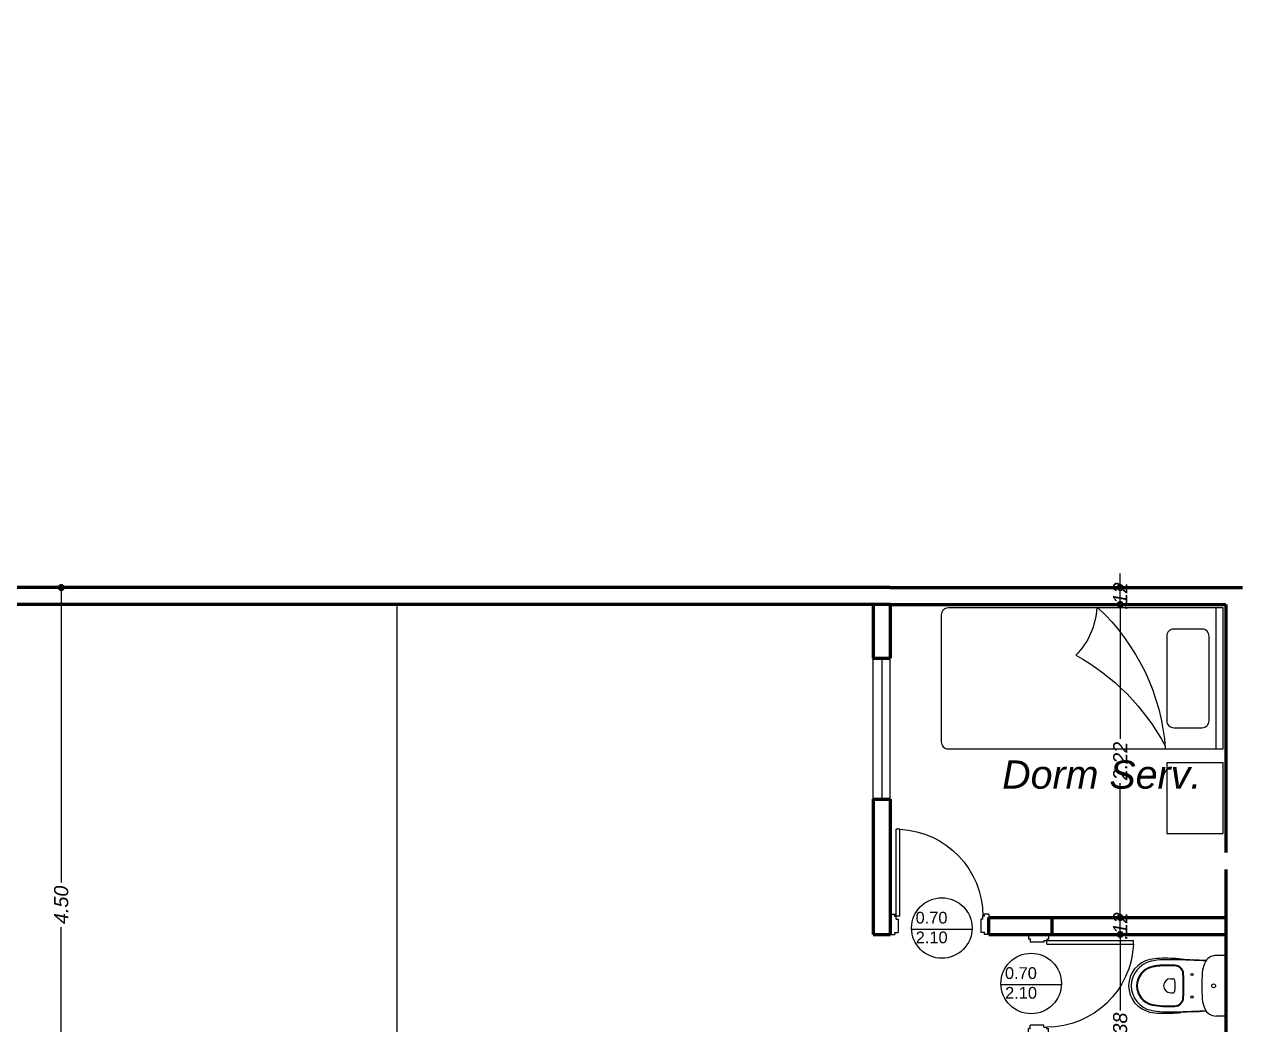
# Model space of a CAD drawing. Header units: metres. Extents: x 539 to 782, y 164 to 633.
# Drawn here: x 683.52 to 692.16, y 370.98 to 378.07 of the extents above; entities that cross this region are included whole.
import ezdxf

# ---------------------------------------------------------------- set-up
doc = ezdxf.new("R2010")
doc.units = ezdxf.units.M
doc.header["$PDMODE"] = 35
for name, color, linetype in [('ALUMINIO', 9, 'Continuous'), ('Artefactos', 30, 'Continuous'), ('Mobiliario Sanit', 40, 'Continuous'), ('PUERTAS', 16, 'Continuous'), ('TEXTO', 134, 'Continuous'), ('VEGETACION', 62, 'Continuous')]:
    doc.layers.add(name, color=color, linetype=linetype)
for name, color, linetype, lineweight in [('cota', 1, 'Continuous', 15), ('MURO', 4, 'Continuous', 60), ('ventanas', 2, 'Continuous', 25)]:
    doc.layers.add(name, color=color, linetype=linetype, lineweight=lineweight)
doc.styles.add('ARIAL', font='ariali.ttf')
doc.styles.add('STYLE1', font='ariali.ttf')
doc.styles.add('texto', font='arial.ttf')
doc.dimstyles.new('C_50', dxfattribs={"dimscale": 0.5, "dimtxt": 0.2, "dimasz": 0.1, "dimexe": 0.1, "dimexo": 0.1, "dimgap": 0.05, "dimtad": 0, "dimzin": 4, "dimdsep": 46, "dimtxsty": 'ARIAL', "dimblk": 'DOT', "dimcen": 0.09, "dimse1": 1, "dimse2": 1, "dimclrd": 1, "dimclre": 1, "dimclrt": 2, "dimadec": 0, "dimazin": 0, "dimtfac": 1, "dimtix": 1, "dimtmove": 2, "dimatfit": 3, "dimfxl": 1, "dimtolj": 1, "dimtzin": 0, "dimarcsym": 0})

# ---------------------------------------------------------------- blocks, each defined once
blk = doc.blocks.new('_Dot')
at = {"color": 0, "linetype": 'ByBlock', "lineweight": -2}
blk.add_line((-0.5, 0), (-1, 0), dxfattribs=at)
at = {"color": 0, "linetype": 'ByBlock', "const_width": 0.5}
blk.add_lwpolyline([(-0.25, 0, 1), (0.25, 0, 1)], format="xyb", close=True, dxfattribs=at)
blk = doc.blocks.new('*D140')
at = {"layer": 'cota', "color": 1, "lineweight": -2, "transparency": 16777216}
for p, q in [((683.7833, 374.0262), (683.7833, 371.9847)), ((683.7833, 369.6262), (683.7833, 371.6678))]:
    blk.add_line(p, q, dxfattribs=at)
at = {"layer": 'Defpoints', "color": 0, "transparency": 16777216}
for p in [(683.7833, 374.0762), (684.6633, 374.0762), (684.6633, 369.5762)]:
    blk.add_point(p, dxfattribs=at)
at = {"layer": 'cota', "color": 1, "lineweight": -2, "transparency": 16777216, "xscale": 0.05, "yscale": 0.05, "zscale": 0.05}
for p, rotation in [((683.7833, 374.0762), 90), ((683.7833, 369.5762), 270)]:
    blk.add_blockref('_Dot', p, dxfattribs=dict(at, rotation=rotation))
at = {"layer": 'cota', "color": 2, "transparency": 16777216, "insert": (683.7833, 371.8262), "char_height": 0.1, "attachment_point": 5, "rotation": 90, "style": 'ARIAL'}
blk.add_mtext('\\A1;4.50', dxfattribs=at)
blk = doc.blocks.new('Camasi')
at = {"color": 0}
blk.add_line((-0.5, -0.05), (0.5, -0.05), dxfattribs=at)
blk.add_lwpolyline([(-1.1, -0.4), (-1.1, 0), (-0.6, 0), (-0.6, -0.4)], close=True, dxfattribs=at)
for points in [[(-0.5, -1.95), (-0.5, 0), (0.5, 0), (0.5, -1.95, -0.414214), (0.45, -2), (-0.45, -2, -0.414214)], [(-0.35, -0.35), (-0.35, -0.15, -0.414214), (-0.3, -0.1), (0.3, -0.1, -0.414214), (0.35, -0.15), (0.35, -0.35, -0.414214), (0.3, -0.4), (-0.3, -0.4, -0.414214)]]:
    blk.add_lwpolyline(points, format="xyb", close=True, dxfattribs=at)
for centre, radius, start, end in [((-0.6059, -1.9178), 1.511, 42.95491, 85.98204), ((-1.2223, -1.8098), 1.5837, 28.89334, 61.94152), ((0.5313, -1.4217), 0.5263, 93.41409, 134.22904)]:
    blk.add_arc(centre, radius, start, end, dxfattribs=at)
blk = doc.blocks.new('INO')
for p, q in [((-0.05, 0.3905), (-0.05, 0.3757)), ((0.05, 0.3905), (0.05, 0.3757)), ((-0.215, 0.006), (-0.215, 0.067)), ((-0.215, 0.003), (-0.215, 0.064)), ((0, 0), (-0.209, 0)), ((0, 0), (0.209, 0)), ((0.215, 0.006), (0.215, 0.067)), ((0.215, 0.003), (0.215, 0.064))]:
    blk.add_line(p, q)
for centre, radius in [((-0.08, 0.24), 0.008), ((0.08, 0.24), 0.008), ((0, 0.086), 0.0135)]:
    blk.add_circle(centre, radius)
for centre, radius, start, end in [((0, 0.4985), 0.19, 90, 168.11621), ((0, 0.492), 0.178, 90, 167.71065), ((0, 0.492), 0.14, 90, 167.71065), ((0, 0.492), 0.135, 90, 167.71065), ((0, 0.4985), 0.19, 11.88379, 90), ((0, 0.492), 0.178, 12.28935, 90), ((0, 0.492), 0.14, 12.28935, 90), ((0, 0.492), 0.135, 12.28935, 90), ((0.2055, 0.4553), 0.4, 168.11621, 177.97594), ((0.2658, 0.4341), 0.45, 167.71065, 178.4657), ((0.2658, 0.4341), 0.412, 167.71065, 178.4657), ((0.2658, 0.4341), 0.407, 167.71065, 178.4657), ((-0.2658, 0.4341), 0.407, 1.5343, 12.28935), ((-0.2658, 0.4341), 0.412, 1.5343, 12.28935), ((-0.2658, 0.4341), 0.45, 1.5343, 12.28935), ((-0.2055, 0.4553), 0.4, 2.02406, 11.88379), ((1.005, 0.427), 1.2, 177.97594, 185.31829), ((1.115, 0.398), 1.3, 177.87694, 180.89426), ((1.115, 0.398), 1.262, 177.87694, 180.89426), ((1.115, 0.398), 1.257, 177.87694, 180.89426), ((0, 0.3905), 0.05, 360, 180), ((-1.115, 0.398), 1.257, 359.10574, 2.12306), ((-1.115, 0.398), 1.262, 359.10574, 2.12306), ((-1.115, 0.398), 1.3, 359.10574, 2.12306), ((-1.005, 0.427), 1.2, 354.68171, 2.02406), ((5.3143, 0.4748), 5.5, 181.01157, 182.60847), ((5.3143, 0.4748), 5.462, 181.01157, 181.18369), ((-0.0815, 0.3633), 0.065, 181.18369, 266.74228), ((5.3143, 0.4748), 5.457, 181.01157, 181.18369), ((-0.0815, 0.3633), 0.06, 181.18369, 266.74228), ((-0.035, 0.3757), 0.015, 180, 262.94587), ((0, 0.6585), 0.3, 262.94587, 277.05413), ((0.035, 0.3757), 0.015, 277.05413, 0), ((0.0815, 0.3633), 0.06, 273.25772, 358.81631), ((0.0815, 0.3633), 0.065, 273.25772, 358.81631), ((-5.3143, 0.4748), 5.457, 358.81631, 358.98843), ((-5.3143, 0.4748), 5.462, 358.81631, 358.98843), ((-5.3143, 0.4748), 5.5, 357.39153, 358.98843), ((-4.6749, -0.0505), 4.5, 3.64447, 4.66926), ((0, 1.796), 1.5, 266.74228, 273.25772), ((0, 1.796), 1.495, 266.74228, 273.25772), ((4.6749, -0.0505), 4.5, 175.33074, 176.35553), ((14.7915, 1.0927), 15, 183.27608, 183.64309), ((14.807, 0.8488), 15, 182.38527, 182.70469), ((-14.807, 0.8488), 15, 357.29531, 357.61473), ((-14.7915, 1.0927), 15, 356.35691, 356.72392), ((-0.125, 0.067), 0.09, 114.01521, 180), ((-0.0802, -0.0335), 0.2, 93.53841, 114.01513), ((0, -1.331), 1.5, 90, 93.53839), ((0, -1.331), 1.5, 86.46161, 90), ((0.0802, -0.0335), 0.2, 65.98487, 86.46159), ((0.125, 0.067), 0.09, 360, 65.98479), ((-0.209, 0.006), 0.006, 180, 270), ((0.209, 0.006), 0.006, 270, 0)]:
    blk.add_arc(centre, radius, start, end)
blk = doc.blocks.new('p 4')
for p, q in [((-0.0782, 0.852), (-0.0484, 0.852)), ((-0.0782, 0.1485), (-0.0782, 0.852)), ((-0.0484, 0.1485), (-0.0484, 0.852)), ((-0.8003, 0.1641), (-0.7612, 0.1641)), ((-0.8003, 0.1641), (-0.8003, 0)), ((-0.7651, 0.1524), (-0.7612, 0.1524)), ((-0.7651, 0.1485), (-0.7651, 0.1524)), ((-0.7651, 0.1485), (-0.7519, 0.1485)), ((-0.7612, 0.1524), (-0.7612, 0.1641)), ((-0.7519, 0.1251), (-0.7519, 0.1485)), ((-0.7519, 0.1251), (-0.7363, 0.1251)), ((-0.7363, 0.1251), (-0.7363, 0.0156)), ((-0.0782, 0.1485), (-0.0484, 0.1485)), ((-0.0484, 0.1251), (-0.064, 0.1251)), ((-0.064, 0.1251), (-0.064, 0.0156)), ((-0.0352, 0.1485), (-0.0484, 0.1485)), ((-0.0484, 0.1251), (-0.0484, 0.1485)), ((-0.0391, 0.1524), (-0.0391, 0.1641)), ((0, 0.1641), (-0.0391, 0.1641)), ((-0.0352, 0.1524), (-0.0391, 0.1524)), ((-0.0352, 0.1485), (-0.0352, 0.1524)), ((0, 0.1641), (0, 0)), ((-0.7651, 0.0156), (-0.7651, 0.0117)), ((-0.7651, 0.0156), (-0.7363, 0.0156)), ((-0.7651, 0.0117), (-0.7612, 0.0117)), ((-0.7612, 0.0117), (-0.7612, 0)), ((-0.0352, 0.0156), (-0.064, 0.0156)), ((-0.0391, 0.0117), (-0.0391, 0)), ((-0.0352, 0.0117), (-0.0391, 0.0117)), ((0, 0), (-0.0391, 0)), ((-0.0352, 0.0156), (-0.0352, 0.0117)), ((-0.8003, 0), (-0.7612, 0))]:
    blk.add_line(p, q)
blk.add_arc((-0.0472, 0.148), 0.7047, 92.51921, 179.96085)
blk = doc.blocks.new('*D363')
at = {"layer": 'cota', "color": 1, "lineweight": -2, "transparency": 16777216}
for p, q in [((691.2949, 371.5662), (691.2949, 371.0774)), ((691.2949, 370.2862), (691.2949, 370.775))]:
    blk.add_line(p, q, dxfattribs=at)
at = {"layer": 'Defpoints', "color": 0, "transparency": 16777216}
for p in [(691.2949, 371.6162), (691.2949, 371.6162), (691.2949, 370.2362)]:
    blk.add_point(p, dxfattribs=at)
at = {"layer": 'cota', "color": 1, "lineweight": -2, "transparency": 16777216, "xscale": 0.05, "yscale": 0.05, "zscale": 0.05}
for p, rotation in [((691.2949, 371.6162), 90), ((691.2949, 370.2362), 270)]:
    blk.add_blockref('_Dot', p, dxfattribs=dict(at, rotation=rotation))
at = {"layer": 'cota', "color": 2, "transparency": 16777216, "insert": (691.2949, 370.9262), "char_height": 0.1, "attachment_point": 5, "rotation": 90, "style": 'ARIAL'}
blk.add_mtext('\\A1;1.38', dxfattribs=at)
blk = doc.blocks.new('*D364')
at = {"layer": 'cota', "color": 1, "lineweight": -2, "transparency": 16777216}
for p, q in [((691.2949, 371.7862), (691.2949, 371.8362)), ((691.2949, 371.6162), (691.2949, 371.7362)), ((691.2949, 371.5662), (691.2949, 371.5162))]:
    blk.add_line(p, q, dxfattribs=at)
at = {"layer": 'Defpoints', "color": 0, "transparency": 16777216}
for p in [(691.2949, 371.7362), (691.2949, 371.7362), (691.2949, 371.6162)]:
    blk.add_point(p, dxfattribs=at)
at = {"layer": 'cota', "color": 1, "lineweight": -2, "transparency": 16777216, "xscale": 0.05, "yscale": 0.05, "zscale": 0.05}
for p, rotation in [((691.2949, 371.7362), 270), ((691.2949, 371.6162), 90)]:
    blk.add_blockref('_Dot', p, dxfattribs=dict(at, rotation=rotation))
at = {"layer": 'cota', "color": 2, "transparency": 16777216, "insert": (691.2949, 371.6762), "char_height": 0.1, "attachment_point": 5, "rotation": 90, "style": 'ARIAL'}
blk.add_mtext('\\A1;.12', dxfattribs=at)
blk = doc.blocks.new('*D365')
at = {"layer": 'cota', "color": 1, "lineweight": -2, "transparency": 16777216}
for p, q in [((691.2949, 373.9062), (691.2949, 373.0035)), ((691.2949, 371.7862), (691.2949, 372.6889))]:
    blk.add_line(p, q, dxfattribs=at)
at = {"layer": 'Defpoints', "color": 0, "transparency": 16777216}
for p in [(691.2949, 373.9562), (691.2949, 373.9562), (691.2949, 371.7362)]:
    blk.add_point(p, dxfattribs=at)
at = {"layer": 'cota', "color": 1, "lineweight": -2, "transparency": 16777216, "xscale": 0.05, "yscale": 0.05, "zscale": 0.05}
for p, rotation in [((691.2949, 373.9562), 90), ((691.2949, 371.7362), 270)]:
    blk.add_blockref('_Dot', p, dxfattribs=dict(at, rotation=rotation))
at = {"layer": 'cota', "color": 2, "transparency": 16777216, "insert": (691.2949, 372.8462), "char_height": 0.1, "attachment_point": 5, "rotation": 90, "style": 'ARIAL'}
blk.add_mtext('\\A1;2.22', dxfattribs=at)
blk = doc.blocks.new('*D366')
at = {"layer": 'cota', "color": 1, "lineweight": -2, "transparency": 16777216}
for p, q in [((691.2949, 374.1262), (691.2949, 374.1762)), ((691.2949, 373.9562), (691.2949, 374.0762)), ((691.2949, 373.9062), (691.2949, 373.8562))]:
    blk.add_line(p, q, dxfattribs=at)
at = {"layer": 'Defpoints', "color": 0, "transparency": 16777216}
for p in [(691.2949, 374.0762), (691.2949, 374.0762), (691.2949, 373.9562)]:
    blk.add_point(p, dxfattribs=at)
at = {"layer": 'cota', "color": 1, "lineweight": -2, "transparency": 16777216, "xscale": 0.05, "yscale": 0.05, "zscale": 0.05}
for p, rotation in [((691.2949, 374.0762), 270), ((691.2949, 373.9562), 90)]:
    blk.add_blockref('_Dot', p, dxfattribs=dict(at, rotation=rotation))
at = {"layer": 'cota', "color": 2, "transparency": 16777216, "insert": (691.2949, 374.0162), "char_height": 0.1, "attachment_point": 5, "rotation": 90, "style": 'ARIAL'}
blk.add_mtext('\\A1;.12', dxfattribs=at)
blk = doc.blocks.new('*D501')
at = {"layer": 'cota', "color": 1, "lineweight": -2, "transparency": 16777216}
for p, q in [((688.2093, 434.5587), (688.1593, 434.5587)), ((688.2593, 434.5587), (688.2906, 434.5587)), ((688.5593, 434.5587), (688.528, 434.5587)), ((688.6093, 434.5587), (688.6593, 434.5587))]:
    blk.add_line(p, q, dxfattribs=at)
at = {"layer": 'Defpoints', "color": 0, "transparency": 16777216}
for p in [(688.5593, 434.5587), (688.5593, 434.5587), (688.2593, 360.2615)]:
    blk.add_point(p, dxfattribs=at)
at = {"layer": 'cota', "color": 1, "lineweight": -2, "transparency": 16777216, "xscale": 0.05, "yscale": 0.05, "zscale": 0.05}
blk.add_blockref('_Dot', (688.2593, 434.5587), dxfattribs=at)
at = {"layer": 'cota', "color": 1, "lineweight": -2, "transparency": 16777216, "xscale": 0.05, "yscale": 0.05, "zscale": 0.05, "rotation": 180}
blk.add_blockref('_Dot', (688.5593, 434.5587), dxfattribs=at)
at = {"layer": 'cota', "color": 2, "transparency": 16777216, "insert": (688.4093, 434.5587), "char_height": 0.1, "attachment_point": 5, "style": 'ARIAL'}
blk.add_mtext('\\A1;.30', dxfattribs=at)
blk = doc.blocks.new('*D503')
at = {"layer": 'cota', "color": 1, "lineweight": -2, "transparency": 16777216}
for p, q in [((688.8093, 434.5587), (688.7593, 434.5587)), ((688.8593, 434.5587), (688.8906, 434.5587)), ((689.1593, 434.5587), (689.128, 434.5587)), ((689.2093, 434.5587), (689.2593, 434.5587))]:
    blk.add_line(p, q, dxfattribs=at)
at = {"layer": 'Defpoints', "color": 0, "transparency": 16777216}
for p in [(688.8593, 434.5587), (689.1593, 434.5587), (689.1593, 360.2615)]:
    blk.add_point(p, dxfattribs=at)
at = {"layer": 'cota', "color": 1, "lineweight": -2, "transparency": 16777216, "xscale": 0.05, "yscale": 0.05, "zscale": 0.05}
blk.add_blockref('_Dot', (688.8593, 434.5587), dxfattribs=at)
at = {"layer": 'cota', "color": 1, "lineweight": -2, "transparency": 16777216, "xscale": 0.05, "yscale": 0.05, "zscale": 0.05, "rotation": 180}
blk.add_blockref('_Dot', (689.1593, 434.5587), dxfattribs=at)
at = {"layer": 'cota', "color": 2, "transparency": 16777216, "insert": (689.0093, 434.5587), "char_height": 0.1, "attachment_point": 5, "style": 'ARIAL'}
blk.add_mtext('\\A1;.30', dxfattribs=at)
blk = doc.blocks.new('*D517')
at = {"layer": 'cota', "color": 1, "lineweight": -2, "transparency": 16777216}
for p, q in [((685.3296, 444.2524), (685.5353, 444.2524)), ((685.9793, 444.2524), (685.7737, 444.2524))]:
    blk.add_line(p, q, dxfattribs=at)
at = {"layer": 'Defpoints', "color": 0, "transparency": 16777216}
for p in [(686.0293, 444.2524), (686.0293, 443.8734), (685.2796, 369.5762)]:
    blk.add_point(p, dxfattribs=at)
at = {"layer": 'cota', "color": 1, "lineweight": -2, "transparency": 16777216, "xscale": 0.05, "yscale": 0.05, "zscale": 0.05, "rotation": 180}
blk.add_blockref('_Dot', (685.2796, 444.2524), dxfattribs=at)
at = {"layer": 'cota', "color": 1, "lineweight": -2, "transparency": 16777216, "xscale": 0.05, "yscale": 0.05, "zscale": 0.05}
blk.add_blockref('_Dot', (686.0293, 444.2524), dxfattribs=at)
at = {"layer": 'cota', "color": 2, "transparency": 16777216, "insert": (685.6545, 444.2524), "char_height": 0.1, "attachment_point": 5, "style": 'ARIAL'}
blk.add_mtext('\\A1;.75', dxfattribs=at)
blk = doc.blocks.new('*D538')
at = {"layer": 'cota', "color": 1, "lineweight": -2, "transparency": 16777216}
for p, q in [((689.7093, 370.1162), (689.6593, 370.1162)), ((689.7593, 370.1162), (689.8793, 370.1162)), ((689.9293, 370.1162), (689.9793, 370.1162))]:
    blk.add_line(p, q, dxfattribs=at)
at = {"layer": 'Defpoints', "color": 0, "transparency": 16777216}
for p in [(689.7593, 444.4134), (689.8793, 370.1162), (689.8793, 370.1162)]:
    blk.add_point(p, dxfattribs=at)
at = {"layer": 'cota', "color": 1, "lineweight": -2, "transparency": 16777216, "xscale": 0.05, "yscale": 0.05, "zscale": 0.05}
blk.add_blockref('_Dot', (689.7593, 370.1162), dxfattribs=at)
at = {"layer": 'cota', "color": 1, "lineweight": -2, "transparency": 16777216, "xscale": 0.05, "yscale": 0.05, "zscale": 0.05, "rotation": 180}
blk.add_blockref('_Dot', (689.8793, 370.1162), dxfattribs=at)
at = {"layer": 'cota', "color": 2, "transparency": 16777216, "insert": (689.8193, 370.1162), "char_height": 0.1, "attachment_point": 5, "style": 'ARIAL'}
blk.add_mtext('\\A1;.12', dxfattribs=at)
blk = doc.blocks.new('*D541')
at = {"layer": 'Defpoints', "color": 0, "transparency": 16777216}
for p in [(687.2793, 436.7111), (687.2793, 436.3737), (685.8793, 362.0765)]:
    blk.add_point(p, dxfattribs=at)
at = {"layer": 'PUERTAS', "color": 1, "lineweight": -2, "transparency": 16777216}
for p, q in [((685.9293, 436.7111), (686.4281, 436.7111)), ((687.2293, 436.7111), (686.7306, 436.7111))]:
    blk.add_line(p, q, dxfattribs=at)
at = {"layer": 'PUERTAS', "color": 1, "lineweight": -2, "transparency": 16777216, "xscale": 0.05, "yscale": 0.05, "zscale": 0.05, "rotation": 180}
blk.add_blockref('_Dot', (685.8793, 436.7111), dxfattribs=at)
at = {"layer": 'PUERTAS', "color": 1, "lineweight": -2, "transparency": 16777216, "xscale": 0.05, "yscale": 0.05, "zscale": 0.05}
blk.add_blockref('_Dot', (687.2793, 436.7111), dxfattribs=at)
at = {"layer": 'PUERTAS', "color": 2, "transparency": 16777216, "insert": (686.5793, 436.7111), "char_height": 0.1, "attachment_point": 5, "style": 'ARIAL'}
blk.add_mtext('\\A1;1.40', dxfattribs=at)

msp = doc.modelspace()

# ---------------------------------------------------------------- linework, layer by layer
at = {"layer": 'ALUMINIO'}
msp.add_line((689.6033, 373.5763), (689.6033, 372.5763), dxfattribs=at)
at = {"layer": 'MURO'}
for p, q in [((689.6633, 374.0762), (680.1633, 374.0762)), ((689.6633, 374.0762), (692.1633, 374.0762)), ((689.6633, 373.9562), (680.2833, 373.9562)), ((689.5433, 373.9563), (689.5433, 373.5763)), ((689.6633, 373.9563), (689.6633, 373.5763)), ((689.6633, 373.9562), (689.9933, 373.9562)), ((689.9933, 373.9562), (692.0433, 373.9562)), ((692.0433, 373.9562), (692.0433, 372.1962)), ((689.5433, 373.5763), (689.6633, 373.5763)), ((689.5433, 372.5763), (689.6633, 372.5763)), ((689.5433, 372.5763), (689.5433, 371.6162)), ((689.6633, 372.5763), (689.6633, 371.6162)), ((692.0433, 372.0762), (692.0433, 370.5762)), ((690.3633, 371.7362), (692.0433, 371.7362)), ((690.3633, 371.6162), (690.3633, 371.7362)), ((690.8133, 371.6162), (690.8133, 371.7362)), ((689.5433, 371.6162), (689.6633, 371.6162)), ((690.3633, 371.6162), (692.0433, 371.6162))]:
    msp.add_line(p, q, dxfattribs=at)
at = {"layer": 'PUERTAS', "ltscale": 0.02}
for centre in [(690.0292, 371.6616), (690.6633, 371.2685)]:
    msp.add_circle(centre, 0.2147, dxfattribs=at)
at = {"layer": 'TEXTO'}
for p, q in [((690.2439, 371.6516), (689.8148, 371.6516)), ((690.878, 371.2585), (690.4488, 371.2585))]:
    msp.add_line(p, q, dxfattribs=at)
at = {"layer": 'VEGETACION'}
msp.add_line((686.1633, 373.9562), (686.1633, 370.0762), dxfattribs=at)
at = {"layer": 'ventanas'}
for p, q in [((689.5433, 372.5763), (689.5433, 373.5763)), ((689.6633, 372.5763), (689.6633, 373.5763))]:
    msp.add_line(p, q, dxfattribs=at)

# ---------------------------------------------------------------- block references
at = {"layer": 'Artefactos', "rotation": 90}
msp.add_blockref('INO', (692.0433, 371.2521), dxfattribs=at)
at = {"layer": 'Mobiliario Sanit', "xscale": -1, "rotation": 270}
msp.add_blockref('Camasi', (692.0252, 373.4321), dxfattribs=at)
at = {"layer": 'PUERTAS', "xscale": -0.8750223536967496, "yscale": 0.8750223536967496, "zscale": 0.8750223536968261}
for p, rotation in [((689.663, 371.6162), 3.654060254376645e-07), ((690.6433, 371.6164), 270.0000002411003)]:
    msp.add_blockref('p 4', p, dxfattribs=dict(at, rotation=rotation))

# ---------------------------------------------------------------- texts
at = {"layer": 'TEXTO', "style": 'STYLE1'}
msp.add_text('Dorm Serv.', height=0.2, rotation=360, dxfattribs=at).set_placement((690.4577, 372.6503))
at = {"layer": 'TEXTO', "color": 1, "style": 'texto'}
for s, p in [('0.70', (689.8432, 371.6936)), ('2.10', (689.8443, 371.5537)), ('0.70', (690.4772, 371.3005)), ('2.10', (690.4784, 371.1606))]:
    msp.add_text(s, height=0.08331, rotation=359.9886, dxfattribs=at).set_placement(p)

# ---------------------------------------------------------------- dimensions: what is measured, and where the dimension line sits
at = {"layer": 'cota'}
for base, p1, p2, picture, middle in [((689.8793, 370.1162), (689.7593, 444.4134), (689.8793, 370.1162), '*D538', (689.8193, 370.1162)), ((686.0293, 444.2524), (685.2796, 369.5762), (686.0293, 443.8734), '*D517', (685.6545, 444.2524)), ((688.5593, 434.5587), (688.2593, 360.2615), (688.5593, 434.5587), '*D501', (688.4093, 434.5587)), ((689.1593, 434.5587), (688.8593, 434.5587), (689.1593, 360.2615), '*D503', (689.0093, 434.5587))]:
    dim = msp.add_linear_dim(base=base, p1=p1, p2=p2, dimstyle='C_50', dxfattribs=at)
    dim.commit()
    dim.dimension.update_dxf_attribs({"geometry": picture, "text_midpoint": middle})
for base, p1, p2, picture, middle in [((683.7833, 374.0762), (684.6633, 369.5762), (684.6633, 374.0762), '*D140', (683.7833, 371.8262)), ((691.2949, 374.0762), (691.2949, 373.9562), (691.2949, 374.0762), '*D366', (691.2949, 374.0162)), ((691.2949, 373.9562), (691.2949, 371.7362), (691.2949, 373.9562), '*D365', (691.2949, 372.8462)), ((691.2949, 371.7362), (691.2949, 371.6162), (691.2949, 371.7362), '*D364', (691.2949, 371.6762)), ((691.2949, 371.6162), (691.2949, 370.2362), (691.2949, 371.6162), '*D363', (691.2949, 370.9262))]:
    dim = msp.add_linear_dim(base=base, p1=p1, p2=p2, angle=90, dimstyle='C_50', dxfattribs=at)
    dim.commit()
    dim.dimension.update_dxf_attribs({"geometry": picture, "text_midpoint": middle})
at = {"layer": 'PUERTAS'}
dim = msp.add_linear_dim(base=(687.2793, 436.7111), p1=(685.8793, 362.0765), p2=(687.2793, 436.3737), dimstyle='C_50', dxfattribs=at)
dim.commit()
dim.dimension.update_dxf_attribs({"geometry": '*D541', "text_midpoint": (686.5793, 436.7111)})

doc.saveas('drawing.dxf')
